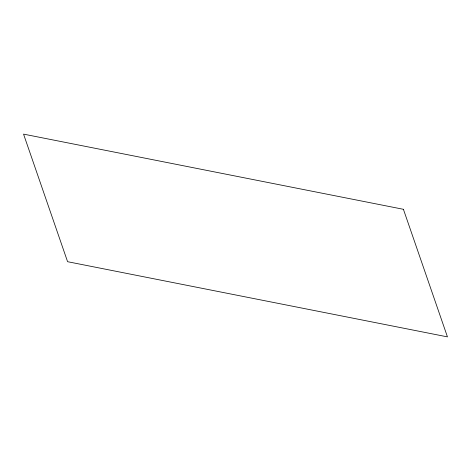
<?xml version="1.0" encoding="UTF-8"?>
<svg xmlns="http://www.w3.org/2000/svg" width="471" height="471" viewBox="0 0 471 471"><rect width="100%" height="100%" fill="white"/><g stroke="black" fill="none" stroke-linecap="round" stroke-linejoin="round"><path stroke-width="0.71" d="M403.412 209.301L23.55 134.123L67.588 261.699L447.45 336.877L403.412 209.301"/></g></svg>
